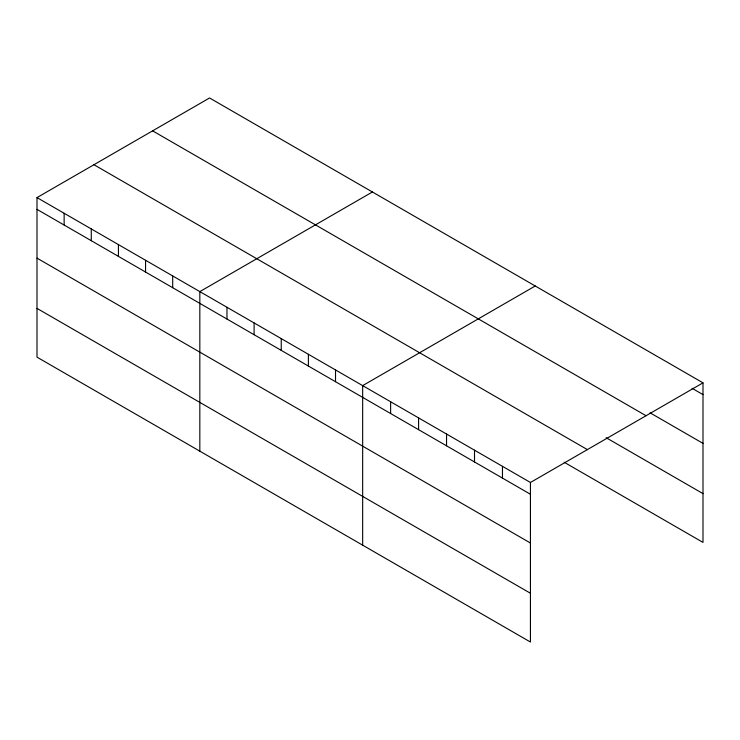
<?xml version="1.0" encoding="UTF-8"?>
<svg xmlns="http://www.w3.org/2000/svg" width="740" height="740" viewBox="0 0 740 740"><rect width="100%" height="100%" fill="white"/><g stroke="black" fill="none" stroke-linecap="round" stroke-linejoin="round"><path stroke-width="1.11" d="M37 197.599L530.432 482.48L530.432 642.033L37 357.152L37 197.599L209.568 97.967L703 382.848L703 542.402L564.195 462.26M372.405 191.984L199.828 291.615L199.828 451.16M535.233 285.992L362.665 385.623L362.665 545.167M530.432 482.48L703 382.848M692.011 388.269L703 394.614M650.072 412.828L703 443.38M152.625 130.851L646.048 415.732M606.134 437.701L703 493.626M93.952 164.724L587.375 449.606M37 209.365L530.432 494.246M37 258.131L530.432 543.012M37 308.386L530.432 593.258M502.469 466.339L502.469 478.105M474.507 450.197L474.507 461.954M446.544 434.047L446.544 445.813M418.59 417.906L418.59 429.672M390.628 401.764L390.628 413.531M335.525 369.954L335.525 381.72M308.386 354.284L308.386 366.05M281.246 338.615L281.246 350.381M254.107 322.945L254.107 334.711M226.967 307.276L226.967 319.042M172.697 275.946L172.697 287.703M145.558 260.276L145.558 272.043M118.419 244.607L118.419 256.373M91.279 228.938L91.279 240.704M64.14 213.268L64.14 225.034"/></g></svg>
